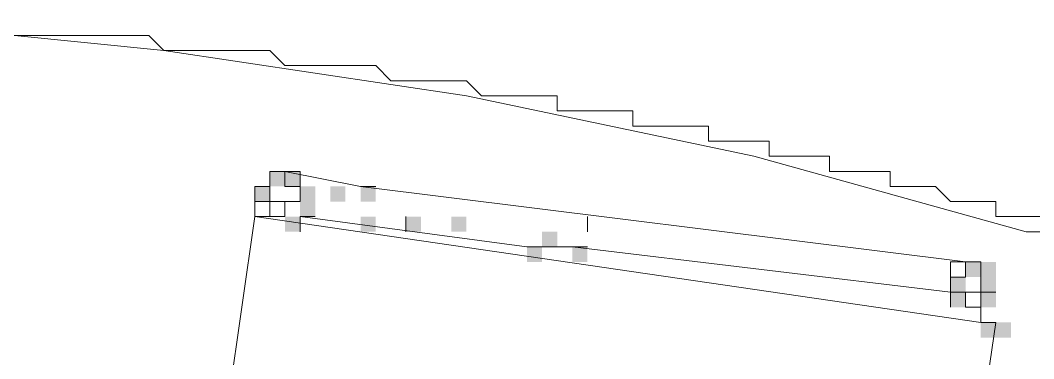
# Model space of a CAD drawing. Header units: millimetres. Extents: x 521 to 148073, y -17811 to 32040.
# Drawn here: x 142017 to 142582, y -17300 to -17111 of the extents above; entities that cross this region are included whole.
import ezdxf

# ---------------------------------------------------------------- set-up
doc = ezdxf.new("R2010")
doc.units = ezdxf.units.MM
doc.layers.add('PDF_Celobarevné výplně', color=7, linetype='Continuous')
doc.layers.add('PDF_Geometrie', color=7, linetype='Continuous', true_color=0xbdbdbd)

msp = doc.modelspace()

# ---------------------------------------------------------------- linework, layer by layer
at = {"layer": 'PDF_Celobarevné výplně', "lineweight": 18, "transparency": 33554559}
for points in [[(142156.17, -17195.45), (142156.17, -17203.88), (142164.61, -17195.45), (142164.61, -17203.88)], [(142164.61, -17195.45), (142164.61, -17203.88), (142173.04, -17195.45), (142173.04, -17203.88)], [(142164.61, -17195.45), (142164.61, -17203.88), (142173.04, -17195.45), (142173.04, -17203.88)], [(142164.61, -17195.45), (142164.61, -17203.88), (142173.04, -17195.45), (142173.04, -17203.88)], [(142164.61, -17195.45), (142164.61, -17203.88), (142173.04, -17195.45), (142173.04, -17203.88)], [(142147.74, -17203.88), (142147.74, -17212.32), (142156.17, -17203.88), (142156.17, -17212.32)], [(142173.04, -17203.88), (142173.04, -17212.32), (142181.47, -17203.88), (142181.47, -17212.32)], [(142189.91, -17203.88), (142189.91, -17212.32), (142198.34, -17203.88), (142198.34, -17212.32)], [(142206.77, -17203.88), (142206.77, -17212.32), (142215.21, -17203.88), (142215.21, -17212.32)], [(142173.04, -17212.32), (142173.04, -17220.75), (142181.47, -17212.32), (142181.47, -17220.75)], [(142164.61, -17220.75), (142164.61, -17229.18), (142173.04, -17220.75), (142173.04, -17229.18)], [(142206.77, -17220.75), (142206.77, -17229.18), (142215.21, -17220.75), (142215.21, -17229.18)], [(142232.07, -17220.75), (142232.07, -17229.18), (142240.51, -17220.75), (142240.51, -17229.18)], [(142232.07, -17220.75), (142232.07, -17229.18), (142240.51, -17220.75), (142240.51, -17229.18)], [(142257.37, -17220.75), (142257.37, -17229.18), (142265.81, -17220.75), (142265.81, -17229.18)], [(142307.97, -17229.18), (142307.97, -17237.62), (142316.41, -17229.18), (142316.41, -17237.62)], [(142299.54, -17237.62), (142299.54, -17246.05), (142307.97, -17237.62), (142307.97, -17246.05)], [(142324.84, -17237.62), (142324.84, -17246.05), (142333.27, -17237.62), (142333.27, -17246.05)], [(142544.11, -17246.05), (142544.11, -17254.48), (142552.54, -17246.05), (142552.54, -17254.48)], [(142544.11, -17246.05), (142544.11, -17254.48), (142552.54, -17246.05), (142552.54, -17254.48)], [(142552.54, -17246.05), (142552.54, -17254.48), (142560.97, -17246.05), (142560.97, -17254.48)], [(142535.67, -17254.48), (142535.67, -17262.92), (142544.11, -17254.48), (142544.11, -17262.92)], [(142552.54, -17254.48), (142552.54, -17262.92), (142560.97, -17254.48), (142560.97, -17262.92)], [(142535.67, -17262.92), (142535.67, -17271.35), (142544.11, -17262.92), (142544.11, -17271.35)], [(142552.54, -17262.92), (142552.54, -17271.35), (142560.97, -17262.92), (142560.97, -17271.35)], [(142552.54, -17262.92), (142552.54, -17271.35), (142560.97, -17262.92), (142560.97, -17271.35)], [(142552.54, -17262.92), (142552.54, -17271.35), (142560.97, -17262.92), (142560.97, -17271.35)], [(142552.54, -17279.78), (142552.54, -17288.22), (142560.97, -17279.78), (142560.97, -17288.22)], [(142560.97, -17279.78), (142560.97, -17288.22), (142569.41, -17279.78), (142569.41, -17288.22)]]:
    msp.add_solid(points, dxfattribs=at)
at = {"layer": 'PDF_Geometrie', "lineweight": 18}
for points in [[(142653.74, -17220.75), (142636.87, -17220.75), (142628.44, -17229.18), (142577.84, -17229.18), (142426.04, -17187.02), (142265.81, -17153.28), (142097.14, -17127.98), (141928.47, -17111.12), (141759.81, -17111.12), (141768.24, -17111.12)], [(142577.84, -17220.75), (142586.27, -17220.75), (142577.84, -17220.75), (142586.27, -17220.75), (142577.84, -17220.75), (142586.27, -17220.75), (142577.84, -17220.75), (142569.41, -17220.75), (142560.97, -17220.75), (142560.97, -17212.32), (142552.54, -17212.32), (142544.11, -17212.32), (142535.67, -17212.32), (142527.24, -17203.88), (142518.81, -17203.88), (142510.37, -17203.88), (142501.94, -17203.88), (142501.94, -17195.45), (142493.51, -17195.45), (142485.07, -17195.45), (142476.64, -17195.45), (142468.21, -17195.45), (142468.21, -17187.02), (142459.77, -17187.02), (142451.34, -17187.02), (142442.91, -17187.02), (142434.47, -17187.02), (142434.47, -17178.58), (142426.04, -17178.58), (142417.61, -17178.58), (142409.17, -17178.58), (142400.74, -17178.58), (142400.74, -17170.15), (142392.31, -17170.15), (142383.87, -17170.15), (142375.44, -17170.15), (142367.01, -17170.15), (142358.57, -17170.15), (142358.57, -17161.72), (142350.14, -17161.72), (142341.71, -17161.72), (142333.27, -17161.72), (142324.84, -17161.72), (142316.41, -17161.72), (142316.41, -17153.28), (142307.97, -17153.28), (142299.54, -17153.28), (142291.11, -17153.28), (142282.67, -17153.28), (142274.24, -17153.28), (142265.81, -17144.85), (142257.37, -17144.85), (142248.94, -17144.85), (142240.51, -17144.85), (142232.07, -17144.85), (142223.64, -17144.85), (142215.21, -17136.42), (142206.77, -17136.42), (142198.34, -17136.42), (142189.91, -17136.42), (142181.47, -17136.42), (142173.04, -17136.42), (142164.61, -17136.42), (142156.17, -17127.98), (142147.74, -17127.98), (142139.31, -17127.98), (142130.87, -17127.98), (142122.44, -17127.98), (142114.01, -17127.98), (142105.57, -17127.98), (142097.14, -17127.98), (142088.71, -17119.55), (142080.27, -17119.55), (142071.84, -17119.55), (142063.41, -17119.55), (142054.97, -17119.55), (142046.54, -17119.55), (142038.11, -17119.55), (142029.67, -17119.55), (142021.24, -17119.55), (142012.81, -17119.55)], [(142012.81, -17119.55), (142021.24, -17119.55), (142029.67, -17119.55), (142038.11, -17119.55), (142046.54, -17119.55), (142054.97, -17119.55), (142063.41, -17119.55), (142071.84, -17119.55), (142080.27, -17119.55), (142088.71, -17119.55), (142097.14, -17127.98), (142105.57, -17127.98), (142114.01, -17127.98), (142122.44, -17127.98), (142130.87, -17127.98), (142139.31, -17127.98), (142147.74, -17127.98), (142156.17, -17127.98), (142164.61, -17136.42), (142173.04, -17136.42), (142181.47, -17136.42), (142189.91, -17136.42), (142198.34, -17136.42), (142206.77, -17136.42), (142215.21, -17136.42), (142223.64, -17144.85), (142232.07, -17144.85), (142240.51, -17144.85), (142248.94, -17144.85), (142257.37, -17144.85), (142265.81, -17144.85), (142274.24, -17153.28), (142282.67, -17153.28), (142291.11, -17153.28), (142299.54, -17153.28), (142307.97, -17153.28), (142316.41, -17153.28), (142316.41, -17161.72), (142324.84, -17161.72), (142333.27, -17161.72), (142341.71, -17161.72), (142350.14, -17161.72), (142358.57, -17161.72), (142358.57, -17170.15), (142367.01, -17170.15), (142375.44, -17170.15), (142383.87, -17170.15), (142392.31, -17170.15), (142400.74, -17170.15), (142400.74, -17178.58), (142409.17, -17178.58), (142417.61, -17178.58), (142426.04, -17178.58), (142434.47, -17178.58), (142434.47, -17187.02), (142442.91, -17187.02), (142451.34, -17187.02), (142459.77, -17187.02), (142468.21, -17187.02), (142468.21, -17195.45), (142476.64, -17195.45), (142485.07, -17195.45), (142493.51, -17195.45), (142501.94, -17195.45), (142501.94, -17203.88), (142510.37, -17203.88), (142518.81, -17203.88), (142527.24, -17203.88), (142535.67, -17212.32), (142544.11, -17212.32), (142552.54, -17212.32), (142560.97, -17212.32), (142560.97, -17220.75), (142569.41, -17220.75), (142577.84, -17220.75), (142569.41, -17220.75), (142560.97, -17220.75), (142560.97, -17212.32), (142552.54, -17212.32), (142544.11, -17212.32), (142535.67, -17212.32), (142527.24, -17203.88), (142518.81, -17203.88), (142510.37, -17203.88), (142501.94, -17203.88), (142501.94, -17195.45), (142493.51, -17195.45), (142485.07, -17195.45), (142476.64, -17195.45), (142468.21, -17195.45), (142468.21, -17187.02), (142459.77, -17187.02), (142451.34, -17187.02), (142442.91, -17187.02), (142434.47, -17187.02), (142434.47, -17178.58), (142426.04, -17178.58), (142417.61, -17178.58), (142409.17, -17178.58), (142400.74, -17178.58), (142400.74, -17170.15), (142392.31, -17170.15), (142383.87, -17170.15), (142375.44, -17170.15), (142367.01, -17170.15), (142358.57, -17170.15), (142358.57, -17161.72), (142350.14, -17161.72), (142341.71, -17161.72), (142333.27, -17161.72), (142324.84, -17161.72), (142316.41, -17161.72), (142316.41, -17153.28), (142307.97, -17153.28), (142299.54, -17153.28), (142291.11, -17153.28), (142282.67, -17153.28), (142274.24, -17153.28), (142265.81, -17144.85), (142257.37, -17144.85), (142248.94, -17144.85), (142240.51, -17144.85), (142232.07, -17144.85), (142223.64, -17144.85), (142215.21, -17136.42), (142206.77, -17136.42), (142198.34, -17136.42), (142189.91, -17136.42), (142181.47, -17136.42), (142173.04, -17136.42), (142164.61, -17136.42), (142156.17, -17127.98), (142147.74, -17127.98), (142139.31, -17127.98), (142130.87, -17127.98), (142122.44, -17127.98), (142114.01, -17127.98), (142105.57, -17127.98), (142097.14, -17127.98), (142088.71, -17119.55), (142080.27, -17119.55), (142071.84, -17119.55), (142063.41, -17119.55), (142054.97, -17119.55), (142046.54, -17119.55), (142038.11, -17119.55), (142029.67, -17119.55), (142021.24, -17119.55), (142012.81, -17119.55)], [(142021.24, -17119.55), (142021.24, -17119.55)], [(142029.67, -17119.55), (142029.67, -17119.55)], [(142029.67, -17119.55), (142029.67, -17119.55)], [(142029.67, -17119.55), (142029.67, -17119.55)], [(142029.67, -17119.55), (142029.67, -17119.55)], [(142029.67, -17119.55), (142029.67, -17119.55)], [(142038.11, -17119.55), (142038.11, -17119.55)], [(142046.54, -17119.55), (142046.54, -17119.55)], [(142054.97, -17119.55), (142054.97, -17119.55)], [(142063.41, -17119.55), (142063.41, -17119.55)], [(142063.41, -17119.55), (142063.41, -17119.55)], [(142063.41, -17119.55), (142063.41, -17119.55)], [(142063.41, -17119.55), (142063.41, -17119.55)], [(142063.41, -17119.55), (142063.41, -17119.55)], [(142071.84, -17119.55), (142071.84, -17119.55)], [(142080.27, -17119.55), (142080.27, -17119.55)], [(142088.71, -17119.55), (142088.71, -17119.55)], [(142088.71, -17119.55), (142088.71, -17119.55)], [(142088.71, -17119.55), (142088.71, -17119.55)], [(142088.71, -17119.55), (142088.71, -17119.55)], [(142088.71, -17119.55), (142088.71, -17119.55)], [(142097.14, -17127.98), (142097.14, -17127.98)], [(142105.57, -17127.98), (142105.57, -17127.98)], [(142114.01, -17127.98), (142114.01, -17127.98)], [(142122.44, -17127.98), (142122.44, -17127.98)], [(142122.44, -17127.98), (142122.44, -17127.98)], [(142122.44, -17127.98), (142122.44, -17127.98)], [(142122.44, -17127.98), (142122.44, -17127.98)], [(142122.44, -17127.98), (142122.44, -17127.98)], [(142130.87, -17127.98), (142130.87, -17127.98)], [(142139.31, -17127.98), (142139.31, -17127.98)], [(142147.74, -17127.98), (142147.74, -17127.98)], [(142147.74, -17127.98), (142147.74, -17127.98)], [(142147.74, -17127.98), (142147.74, -17127.98)], [(142147.74, -17127.98), (142147.74, -17127.98)], [(142147.74, -17127.98), (142147.74, -17127.98)], [(142156.17, -17127.98), (142156.17, -17127.98)], [(142164.61, -17136.42), (142164.61, -17136.42)], [(142173.04, -17136.42), (142173.04, -17136.42)], [(142173.04, -17136.42), (142173.04, -17136.42)], [(142173.04, -17136.42), (142173.04, -17136.42)], [(142173.04, -17136.42), (142173.04, -17136.42)], [(142173.04, -17136.42), (142173.04, -17136.42)], [(142181.47, -17136.42), (142181.47, -17136.42)], [(142189.91, -17136.42), (142189.91, -17136.42)], [(142198.34, -17136.42), (142198.34, -17136.42)], [(142206.77, -17136.42), (142206.77, -17136.42)], [(142206.77, -17136.42), (142206.77, -17136.42)], [(142206.77, -17136.42), (142206.77, -17136.42)], [(142206.77, -17136.42), (142206.77, -17136.42)], [(142206.77, -17136.42), (142206.77, -17136.42)], [(142215.21, -17136.42), (142215.21, -17136.42)], [(142223.64, -17144.85), (142223.64, -17144.85)], [(142232.07, -17144.85), (142232.07, -17144.85)], [(142232.07, -17144.85), (142232.07, -17144.85)], [(142232.07, -17144.85), (142232.07, -17144.85)], [(142232.07, -17144.85), (142232.07, -17144.85)], [(142232.07, -17144.85), (142232.07, -17144.85)], [(142240.51, -17144.85), (142240.51, -17144.85)], [(142248.94, -17144.85), (142248.94, -17144.85)], [(142257.37, -17144.85), (142257.37, -17144.85)], [(142257.37, -17144.85), (142257.37, -17144.85)], [(142257.37, -17144.85), (142257.37, -17144.85)], [(142257.37, -17144.85), (142257.37, -17144.85)], [(142257.37, -17144.85), (142257.37, -17144.85)], [(142265.81, -17144.85), (142265.81, -17144.85)], [(142274.24, -17153.28), (142274.24, -17153.28)], [(142282.67, -17153.28), (142282.67, -17153.28)], [(142282.67, -17153.28), (142282.67, -17153.28)], [(142282.67, -17153.28), (142282.67, -17153.28)], [(142282.67, -17153.28), (142282.67, -17153.28)], [(142282.67, -17153.28), (142282.67, -17153.28)], [(142291.11, -17153.28), (142291.11, -17153.28)], [(142299.54, -17153.28), (142299.54, -17153.28)], [(142307.97, -17153.28), (142307.97, -17153.28)], [(142307.97, -17153.28), (142307.97, -17153.28)], [(142307.97, -17153.28), (142307.97, -17153.28)], [(142307.97, -17153.28), (142307.97, -17153.28)], [(142307.97, -17153.28), (142307.97, -17153.28)], [(142307.97, -17153.28), (142307.97, -17153.28)], [(142307.97, -17153.28), (142307.97, -17153.28)], [(142307.97, -17153.28), (142307.97, -17153.28)], [(142307.97, -17153.28), (142307.97, -17153.28)], [(142316.41, -17153.28), (142316.41, -17153.28)], [(142316.41, -17161.72), (142316.41, -17161.72)], [(142324.84, -17161.72), (142324.84, -17161.72)], [(142324.84, -17161.72), (142324.84, -17161.72)], [(142324.84, -17161.72), (142324.84, -17161.72)], [(142324.84, -17161.72), (142324.84, -17161.72)], [(142324.84, -17161.72), (142324.84, -17161.72)], [(142324.84, -17161.72), (142324.84, -17161.72)], [(142324.84, -17161.72), (142324.84, -17161.72)], [(142324.84, -17161.72), (142324.84, -17161.72)], [(142324.84, -17161.72), (142324.84, -17161.72)], [(142333.27, -17161.72), (142333.27, -17161.72)], [(142333.27, -17161.72), (142333.27, -17161.72)], [(142333.27, -17161.72), (142333.27, -17161.72)], [(142333.27, -17161.72), (142333.27, -17161.72)], [(142333.27, -17161.72), (142333.27, -17161.72)], [(142333.27, -17161.72), (142333.27, -17161.72)], [(142333.27, -17161.72), (142333.27, -17161.72)], [(142333.27, -17161.72), (142333.27, -17161.72)], [(142333.27, -17161.72), (142333.27, -17161.72)], [(142341.71, -17161.72), (142341.71, -17161.72)], [(142341.71, -17161.72), (142341.71, -17161.72)], [(142341.71, -17161.72), (142341.71, -17161.72)], [(142341.71, -17161.72), (142341.71, -17161.72)], [(142341.71, -17161.72), (142341.71, -17161.72)], [(142350.14, -17161.72), (142350.14, -17161.72)], [(142350.14, -17161.72), (142350.14, -17161.72)], [(142350.14, -17161.72), (142350.14, -17161.72)], [(142350.14, -17161.72), (142350.14, -17161.72)], [(142350.14, -17161.72), (142350.14, -17161.72)], [(142350.14, -17161.72), (142350.14, -17161.72)], [(142350.14, -17161.72), (142350.14, -17161.72)], [(142350.14, -17161.72), (142350.14, -17161.72)], [(142350.14, -17161.72), (142350.14, -17161.72)], [(142358.57, -17161.72), (142358.57, -17161.72)], [(142358.57, -17170.15), (142358.57, -17170.15)], [(142358.57, -17170.15), (142358.57, -17170.15)], [(142358.57, -17170.15), (142358.57, -17170.15)], [(142358.57, -17170.15), (142358.57, -17170.15)], [(142358.57, -17170.15), (142358.57, -17170.15)], [(142367.01, -17170.15), (142367.01, -17170.15)], [(142367.01, -17170.15), (142367.01, -17170.15)], [(142367.01, -17170.15), (142367.01, -17170.15)], [(142367.01, -17170.15), (142367.01, -17170.15)], [(142367.01, -17170.15), (142367.01, -17170.15)], [(142375.44, -17170.15), (142375.44, -17170.15)], [(142375.44, -17170.15), (142375.44, -17170.15)], [(142375.44, -17170.15), (142375.44, -17170.15)], [(142375.44, -17170.15), (142375.44, -17170.15)], [(142375.44, -17170.15), (142375.44, -17170.15)], [(142375.44, -17170.15), (142375.44, -17170.15)], [(142375.44, -17170.15), (142375.44, -17170.15)], [(142375.44, -17170.15), (142375.44, -17170.15)], [(142375.44, -17170.15), (142375.44, -17170.15)], [(142383.87, -17170.15), (142383.87, -17170.15)], [(142383.87, -17170.15), (142383.87, -17170.15)], [(142383.87, -17170.15), (142383.87, -17170.15)], [(142383.87, -17170.15), (142383.87, -17170.15)], [(142383.87, -17170.15), (142383.87, -17170.15)], [(142383.87, -17170.15), (142383.87, -17170.15)], [(142383.87, -17170.15), (142383.87, -17170.15)], [(142383.87, -17170.15), (142383.87, -17170.15)], [(142383.87, -17170.15), (142383.87, -17170.15)], [(142392.31, -17170.15), (142392.31, -17170.15)], [(142392.31, -17170.15), (142392.31, -17170.15)], [(142392.31, -17170.15), (142392.31, -17170.15)], [(142392.31, -17170.15), (142392.31, -17170.15)], [(142392.31, -17170.15), (142392.31, -17170.15)], [(142400.74, -17170.15), (142400.74, -17170.15)], [(142400.74, -17178.58), (142400.74, -17178.58)], [(142400.74, -17178.58), (142400.74, -17178.58)], [(142400.74, -17178.58), (142400.74, -17178.58)], [(142400.74, -17178.58), (142400.74, -17178.58)], [(142400.74, -17178.58), (142400.74, -17178.58)], [(142409.17, -17178.58), (142409.17, -17178.58)], [(142409.17, -17178.58), (142409.17, -17178.58)], [(142409.17, -17178.58), (142409.17, -17178.58)], [(142409.17, -17178.58), (142409.17, -17178.58)], [(142409.17, -17178.58), (142409.17, -17178.58)], [(142409.17, -17178.58), (142409.17, -17178.58)], [(142409.17, -17178.58), (142409.17, -17178.58)], [(142409.17, -17178.58), (142409.17, -17178.58)], [(142409.17, -17178.58), (142409.17, -17178.58)], [(142417.61, -17178.58), (142417.61, -17178.58)], [(142417.61, -17178.58), (142417.61, -17178.58)], [(142417.61, -17178.58), (142417.61, -17178.58)], [(142417.61, -17178.58), (142417.61, -17178.58)], [(142417.61, -17178.58), (142417.61, -17178.58)], [(142426.04, -17178.58), (142426.04, -17178.58)], [(142426.04, -17178.58), (142426.04, -17178.58)], [(142426.04, -17178.58), (142426.04, -17178.58)], [(142426.04, -17178.58), (142426.04, -17178.58)], [(142426.04, -17178.58), (142426.04, -17178.58)], [(142426.04, -17178.58), (142426.04, -17178.58)], [(142426.04, -17178.58), (142426.04, -17178.58)], [(142426.04, -17178.58), (142426.04, -17178.58)], [(142426.04, -17178.58), (142426.04, -17178.58)], [(142434.47, -17178.58), (142434.47, -17178.58)], [(142434.47, -17187.02), (142434.47, -17187.02)], [(142434.47, -17187.02), (142434.47, -17187.02)], [(142434.47, -17187.02), (142434.47, -17187.02)], [(142434.47, -17187.02), (142434.47, -17187.02)], [(142434.47, -17187.02), (142434.47, -17187.02)], [(142442.91, -17187.02), (142442.91, -17187.02)], [(142442.91, -17187.02), (142442.91, -17187.02)], [(142442.91, -17187.02), (142442.91, -17187.02)], [(142442.91, -17187.02), (142442.91, -17187.02)], [(142442.91, -17187.02), (142442.91, -17187.02)], [(142442.91, -17187.02), (142442.91, -17187.02)], [(142442.91, -17187.02), (142442.91, -17187.02)], [(142442.91, -17187.02), (142442.91, -17187.02)], [(142442.91, -17187.02), (142442.91, -17187.02)], [(142451.34, -17187.02), (142451.34, -17187.02)], [(142451.34, -17187.02), (142451.34, -17187.02)], [(142451.34, -17187.02), (142451.34, -17187.02)], [(142451.34, -17187.02), (142451.34, -17187.02)], [(142451.34, -17187.02), (142451.34, -17187.02)], [(142459.77, -17187.02), (142459.77, -17187.02)], [(142459.77, -17187.02), (142459.77, -17187.02)], [(142459.77, -17187.02), (142459.77, -17187.02)], [(142459.77, -17187.02), (142459.77, -17187.02)], [(142459.77, -17187.02), (142459.77, -17187.02)], [(142459.77, -17187.02), (142459.77, -17187.02)], [(142459.77, -17187.02), (142459.77, -17187.02)], [(142459.77, -17187.02), (142459.77, -17187.02)], [(142459.77, -17187.02), (142459.77, -17187.02)], [(142468.21, -17187.02), (142468.21, -17187.02)], [(142164.61, -17195.45), (142173.04, -17195.45), (142173.04, -17203.88), (142173.04, -17212.32), (142173.04, -17203.88), (142173.04, -17195.45), (142173.04, -17203.88), (142164.61, -17203.88), (142164.61, -17195.45), (142156.17, -17195.45), (142156.17, -17203.88), (142156.17, -17195.45), (142164.61, -17195.45), (142206.77, -17203.88), (142215.21, -17203.88)], [(142156.17, -17195.45), (142156.17, -17195.45)], [(142156.17, -17195.45), (142156.17, -17195.45)], [(142164.61, -17195.45), (142164.61, -17195.45)], [(142173.04, -17195.45), (142173.04, -17195.45)], [(142468.21, -17195.45), (142468.21, -17195.45)], [(142468.21, -17195.45), (142468.21, -17195.45)], [(142468.21, -17195.45), (142468.21, -17195.45)], [(142468.21, -17195.45), (142468.21, -17195.45)], [(142468.21, -17195.45), (142468.21, -17195.45)], [(142476.64, -17195.45), (142476.64, -17195.45)], [(142476.64, -17195.45), (142476.64, -17195.45)], [(142476.64, -17195.45), (142476.64, -17195.45)], [(142476.64, -17195.45), (142476.64, -17195.45)], [(142476.64, -17195.45), (142476.64, -17195.45)], [(142485.07, -17195.45), (142485.07, -17195.45)], [(142485.07, -17195.45), (142485.07, -17195.45)], [(142485.07, -17195.45), (142485.07, -17195.45)], [(142485.07, -17195.45), (142485.07, -17195.45)], [(142485.07, -17195.45), (142485.07, -17195.45)], [(142485.07, -17195.45), (142485.07, -17195.45)], [(142485.07, -17195.45), (142485.07, -17195.45)], [(142485.07, -17195.45), (142485.07, -17195.45)], [(142485.07, -17195.45), (142485.07, -17195.45)], [(142493.51, -17195.45), (142493.51, -17195.45)], [(142493.51, -17195.45), (142493.51, -17195.45)], [(142493.51, -17195.45), (142493.51, -17195.45)], [(142493.51, -17195.45), (142493.51, -17195.45)], [(142493.51, -17195.45), (142493.51, -17195.45)], [(142493.51, -17195.45), (142493.51, -17195.45)], [(142493.51, -17195.45), (142493.51, -17195.45)], [(142493.51, -17195.45), (142493.51, -17195.45)], [(142493.51, -17195.45), (142493.51, -17195.45)], [(142501.94, -17195.45), (142501.94, -17195.45)], [(142147.74, -17203.88), (142147.74, -17203.88)], [(142156.17, -17203.88), (142156.17, -17203.88)], [(142156.17, -17203.88), (142156.17, -17203.88)], [(142173.04, -17203.88), (142173.04, -17203.88)], [(142173.04, -17203.88), (142173.04, -17203.88)], [(142206.77, -17203.88), (142215.21, -17203.88), (142206.77, -17203.88), (142544.11, -17246.05), (142552.54, -17246.05)], [(142206.77, -17203.88), (142206.77, -17203.88)], [(142215.21, -17203.88), (142215.21, -17203.88)], [(142501.94, -17203.88), (142501.94, -17203.88)], [(142501.94, -17203.88), (142501.94, -17203.88)], [(142501.94, -17203.88), (142501.94, -17203.88)], [(142501.94, -17203.88), (142501.94, -17203.88)], [(142501.94, -17203.88), (142501.94, -17203.88)], [(142510.37, -17203.88), (142510.37, -17203.88)], [(142510.37, -17203.88), (142510.37, -17203.88)], [(142510.37, -17203.88), (142510.37, -17203.88)], [(142510.37, -17203.88), (142510.37, -17203.88)], [(142510.37, -17203.88), (142510.37, -17203.88)], [(142510.37, -17203.88), (142510.37, -17203.88)], [(142510.37, -17203.88), (142510.37, -17203.88)], [(142510.37, -17203.88), (142510.37, -17203.88)], [(142510.37, -17203.88), (142510.37, -17203.88)], [(142518.81, -17203.88), (142518.81, -17203.88)], [(142518.81, -17203.88), (142518.81, -17203.88)], [(142518.81, -17203.88), (142518.81, -17203.88)], [(142518.81, -17203.88), (142518.81, -17203.88)], [(142518.81, -17203.88), (142518.81, -17203.88)], [(142527.24, -17203.88), (142527.24, -17203.88)], [(142527.24, -17203.88), (142527.24, -17203.88)], [(142527.24, -17203.88), (142527.24, -17203.88)], [(142527.24, -17203.88), (142527.24, -17203.88)], [(142527.24, -17203.88), (142527.24, -17203.88)], [(142527.24, -17203.88), (142527.24, -17203.88)], [(142527.24, -17203.88), (142527.24, -17203.88)], [(142527.24, -17203.88), (142527.24, -17203.88)], [(142527.24, -17203.88), (142527.24, -17203.88)], [(142147.74, -17212.32), (142147.74, -17212.32)], [(142147.74, -17212.32), (142147.74, -17212.32)], [(142552.54, -17279.78), (142560.97, -17279.78), (142552.54, -17279.78), (142147.74, -17220.75), (142147.74, -17212.32), (142156.17, -17212.32)], [(142156.17, -17220.75), (142156.17, -17212.32)], [(142156.17, -17212.32), (142164.61, -17212.32)], [(142156.17, -17220.75), (142156.17, -17212.32)], [(142156.17, -17212.32), (142156.17, -17212.32)], [(142156.17, -17212.32), (142156.17, -17220.75)], [(142156.17, -17212.32), (142156.17, -17212.32)], [(142156.17, -17212.32), (142156.17, -17212.32)], [(142164.61, -17212.32), (142164.61, -17212.32)], [(142164.61, -17212.32), (142164.61, -17212.32)], [(142164.61, -17212.32), (142164.61, -17220.75)], [(142173.04, -17212.32), (142173.04, -17212.32)], [(142173.04, -17212.32), (142173.04, -17212.32)], [(142535.67, -17212.32), (142535.67, -17212.32)], [(142535.67, -17212.32), (142535.67, -17212.32)], [(142535.67, -17212.32), (142535.67, -17212.32)], [(142535.67, -17212.32), (142535.67, -17212.32)], [(142535.67, -17212.32), (142535.67, -17212.32)], [(142535.67, -17212.32), (142535.67, -17212.32)], [(142535.67, -17212.32), (142535.67, -17212.32)], [(142535.67, -17212.32), (142535.67, -17212.32)], [(142535.67, -17212.32), (142535.67, -17212.32)], [(142544.11, -17212.32), (142544.11, -17212.32)], [(142544.11, -17212.32), (142544.11, -17212.32)], [(142544.11, -17212.32), (142544.11, -17212.32)], [(142544.11, -17212.32), (142544.11, -17212.32)], [(142544.11, -17212.32), (142544.11, -17212.32)], [(142544.11, -17212.32), (142544.11, -17212.32)], [(142544.11, -17212.32), (142544.11, -17212.32)], [(142544.11, -17212.32), (142544.11, -17212.32)], [(142544.11, -17212.32), (142544.11, -17212.32)], [(142552.54, -17212.32), (142552.54, -17212.32)], [(142552.54, -17212.32), (142552.54, -17212.32)], [(142552.54, -17212.32), (142552.54, -17212.32)], [(142552.54, -17212.32), (142552.54, -17212.32)], [(142552.54, -17212.32), (142552.54, -17212.32)], [(142560.97, -17212.32), (142560.97, -17212.32)], [(142560.97, -17212.32), (142560.97, -17212.32)], [(142560.97, -17212.32), (142560.97, -17212.32)], [(142560.97, -17212.32), (142560.97, -17212.32)], [(142560.97, -17212.32), (142560.97, -17212.32)], [(142097.14, -17574.95), (142147.74, -17220.75), (142156.17, -17220.75)], [(142164.61, -17220.75), (142156.17, -17220.75)], [(142156.17, -17220.75), (142156.17, -17220.75)], [(142164.61, -17220.75), (142164.61, -17220.75)], [(142173.04, -17220.75), (142299.54, -17237.62), (142307.97, -17237.62)], [(142173.04, -17229.18), (142173.04, -17220.75), (142181.47, -17220.75)], [(142232.07, -17220.75), (142232.07, -17220.75)], [(142333.27, -17220.75), (142333.27, -17220.75)], [(142560.97, -17220.75), (142560.97, -17220.75)], [(142569.41, -17220.75), (142569.41, -17220.75)], [(142569.41, -17220.75), (142569.41, -17220.75)], [(142569.41, -17220.75), (142569.41, -17220.75)], [(142569.41, -17220.75), (142569.41, -17220.75)], [(142569.41, -17220.75), (142569.41, -17220.75)], [(142569.41, -17220.75), (142569.41, -17220.75)], [(142569.41, -17220.75), (142569.41, -17220.75)], [(142569.41, -17220.75), (142569.41, -17220.75)], [(142569.41, -17220.75), (142569.41, -17220.75)], [(142577.84, -17220.75), (142577.84, -17220.75)], [(142577.84, -17220.75), (142577.84, -17220.75)], [(142577.84, -17220.75), (142577.84, -17220.75)], [(142577.84, -17220.75), (142577.84, -17220.75)], [(142577.84, -17220.75), (142577.84, -17220.75)], [(142577.84, -17220.75), (142577.84, -17220.75)], [(142577.84, -17220.75), (142577.84, -17220.75)], [(142577.84, -17220.75), (142577.84, -17220.75)], [(142577.84, -17220.75), (142577.84, -17220.75)], [(142577.84, -17220.75), (142577.84, -17220.75)], [(142577.84, -17220.75), (142577.84, -17220.75)], [(142577.84, -17220.75), (142577.84, -17220.75)], [(142577.84, -17220.75), (142577.84, -17220.75)], [(142577.84, -17220.75), (142577.84, -17220.75)], [(142577.84, -17220.75), (142577.84, -17220.75)], [(142577.84, -17220.75), (142577.84, -17220.75)], [(142577.84, -17220.75), (142577.84, -17220.75)], [(142577.84, -17220.75), (142577.84, -17220.75)], [(142577.84, -17220.75), (142577.84, -17220.75)], [(142577.84, -17220.75), (142577.84, -17220.75)], [(142577.84, -17220.75), (142577.84, -17220.75)], [(142577.84, -17220.75), (142577.84, -17220.75)], [(142577.84, -17220.75), (142577.84, -17220.75)], [(142577.84, -17220.75), (142577.84, -17220.75)], [(142577.84, -17220.75), (142577.84, -17220.75)], [(142577.84, -17220.75), (142577.84, -17220.75)], [(142577.84, -17220.75), (142577.84, -17220.75)], [(142577.84, -17220.75), (142577.84, -17220.75)], [(142577.84, -17220.75), (142577.84, -17220.75)], [(142577.84, -17220.75), (142577.84, -17220.75)], [(142577.84, -17220.75), (142577.84, -17220.75)], [(142577.84, -17220.75), (142577.84, -17220.75)], [(142577.84, -17220.75), (142577.84, -17220.75)], [(142577.84, -17220.75), (142577.84, -17220.75)], [(142577.84, -17220.75), (142577.84, -17220.75)], [(142577.84, -17220.75), (142577.84, -17220.75)], [(142577.84, -17220.75), (142577.84, -17220.75)], [(142577.84, -17220.75), (142577.84, -17220.75)], [(142577.84, -17220.75), (142577.84, -17220.75)], [(142577.84, -17220.75), (142577.84, -17220.75)], [(142577.84, -17220.75), (142577.84, -17220.75)], [(142577.84, -17220.75), (142577.84, -17220.75)], [(142577.84, -17220.75), (142577.84, -17220.75)], [(142577.84, -17220.75), (142577.84, -17220.75)], [(142577.84, -17220.75), (142577.84, -17220.75)], [(142577.84, -17220.75), (142577.84, -17220.75)], [(142577.84, -17220.75), (142577.84, -17220.75)], [(142232.07, -17229.18), (142232.07, -17229.18)], [(142333.27, -17229.18), (142333.27, -17229.18)], [(142299.54, -17237.62), (142333.27, -17237.62)], [(142535.67, -17271.35), (142535.67, -17262.92), (142544.11, -17262.92), (142535.67, -17262.92), (142324.84, -17237.62)], [(142535.67, -17246.05), (142535.67, -17246.05)], [(142535.67, -17254.48), (142535.67, -17246.05)], [(142535.67, -17246.05), (142544.11, -17246.05)], [(142535.67, -17254.48), (142535.67, -17246.05)], [(142535.67, -17246.05), (142535.67, -17246.05)], [(142535.67, -17246.05), (142535.67, -17254.48)], [(142544.11, -17246.05), (142544.11, -17246.05)], [(142544.11, -17246.05), (142544.11, -17246.05)], [(142544.11, -17246.05), (142544.11, -17254.48)], [(142552.54, -17246.05), (142552.54, -17246.05)], [(142552.54, -17246.05), (142552.54, -17246.05)], [(142544.11, -17254.48), (142535.67, -17254.48)], [(142535.67, -17254.48), (142535.67, -17254.48)], [(142535.67, -17262.92), (142535.67, -17254.48)], [(142535.67, -17254.48), (142535.67, -17254.48)], [(142535.67, -17254.48), (142535.67, -17262.92)], [(142552.54, -17254.48), (142552.54, -17254.48)], [(142552.54, -17254.48), (142552.54, -17254.48)], [(142552.54, -17600.25), (142544.11, -17600.25), (142518.81, -17625.55), (142510.37, -17625.55), (142560.97, -17279.78), (142552.54, -17279.78), (142552.54, -17262.92), (142560.97, -17262.92)], [(142535.67, -17262.92), (142535.67, -17262.92)], [(142535.67, -17262.92), (142535.67, -17262.92)], [(142535.67, -17262.92), (142544.11, -17262.92)], [(142544.11, -17262.92), (142535.67, -17262.92)], [(142544.11, -17262.92), (142544.11, -17262.92)], [(142544.11, -17262.92), (142544.11, -17262.92)], [(142544.11, -17271.35), (142544.11, -17262.92)], [(142544.11, -17262.92), (142544.11, -17262.92)], [(142544.11, -17262.92), (142544.11, -17271.35)], [(142544.11, -17271.35), (142544.11, -17262.92)], [(142544.11, -17262.92), (142552.54, -17262.92)], [(142552.54, -17262.92), (142552.54, -17262.92)], [(142552.54, -17262.92), (142552.54, -17271.35)], [(142544.11, -17271.35), (142544.11, -17271.35)], [(142544.11, -17271.35), (142544.11, -17271.35)], [(142552.54, -17271.35), (142544.11, -17271.35)], [(142552.54, -17279.78), (142552.54, -17279.78)], [(142560.97, -17279.78), (142560.97, -17279.78)]]:
    msp.add_lwpolyline(points, dxfattribs=at)
for points in [[(142147.74, -17212.32), (142147.74, -17203.88), (142156.17, -17203.88), (142156.17, -17212.32)], [(142147.74, -17203.88), (142156.17, -17203.88)], [(142147.74, -17212.32), (142156.17, -17212.32)], [(142147.74, -17212.32), (142156.17, -17212.32)], [(142164.61, -17212.32), (142173.04, -17212.32)], [(142164.61, -17220.75), (142164.61, -17212.32)], [(142232.07, -17229.18), (142232.07, -17220.75)], [(142333.27, -17229.18), (142333.27, -17220.75)], [(142535.67, -17246.05), (142544.11, -17246.05)], [(142544.11, -17246.05), (142552.54, -17246.05)], [(142552.54, -17254.48), (142552.54, -17246.05)], [(142552.54, -17262.92), (142552.54, -17254.48)], [(142544.11, -17271.35), (142544.11, -17262.92)]]:
    msp.add_lwpolyline(points, close=True, dxfattribs=at)

doc.saveas('drawing.dxf')
